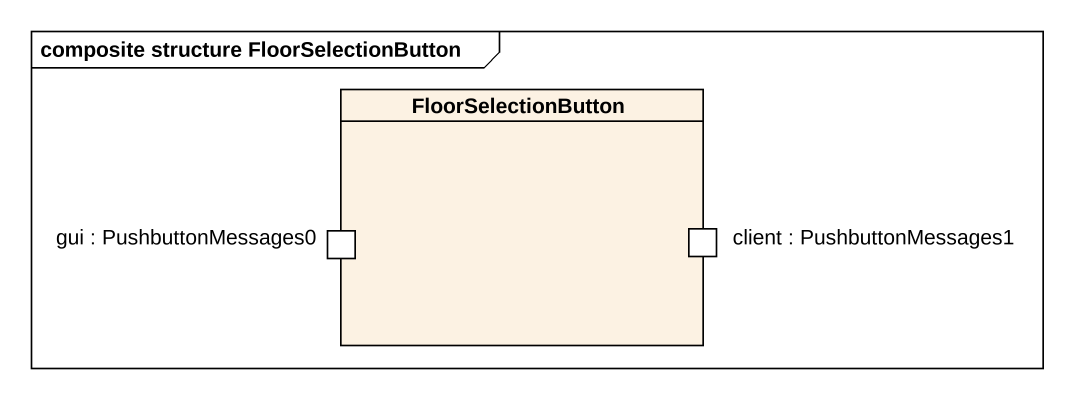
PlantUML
@startuml
mainframe composite structure FloorSelectionButton
rectangle FloorSelectionButton {
  port "gui : PushbuttonMessages0" as gui_PushbuttonMessages0
  port "client : PushbuttonMessages1" as client_PushbuttonMessages1
}
@enduml
